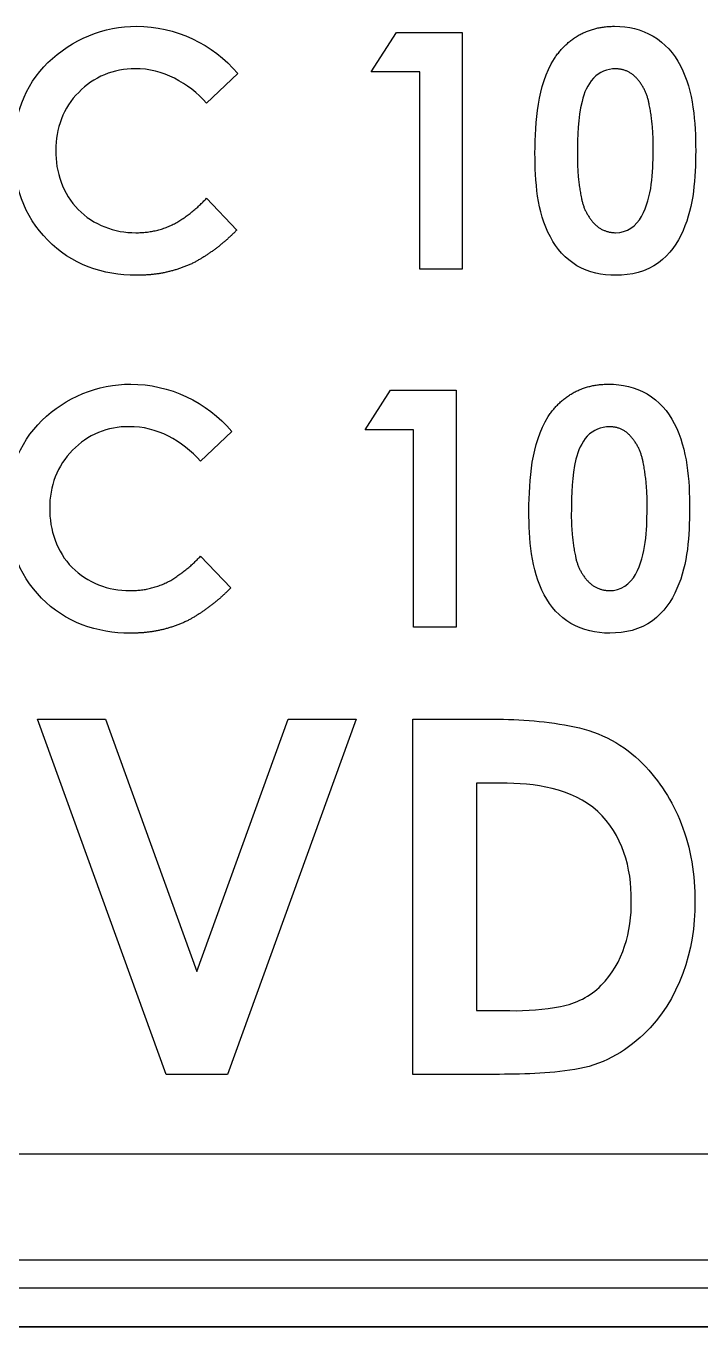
# Model space of a CAD drawing. Header units: millimetres. Extents: x -9.6 to 9.6, y -7.8 to 7.8.
# Drawn here: x -1.31 to 1.71, y -7.75 to -1.93 of the extents above; entities that cross this region are included whole.
import ezdxf

# ---------------------------------------------------------------- set-up
doc = ezdxf.new("R2010")
doc.units = ezdxf.units.MM
doc.layers.add('Part__Feature005', color=7, linetype='CONTINUOUS')

msp = doc.modelspace()

# ---------------------------------------------------------------- linework, layer by layer
at = {"layer": 'Part__Feature005'}
for p, q in [((0.230662, -2.13882, 15.3), (0.344086, -1.96243, 15.3)), ((0.230662, -2.13882, 15.3), (0.344086, -1.96243, 15.3)), ((0.344086, -1.96243, 15.3), (0.637714, -1.96243, 15.3)), ((0.344086, -1.96243, 15.3), (0.637714, -1.96243, 15.3)), ((0.637714, -1.96243, 15.3), (0.637714, -3.02076, 15.3)), ((0.637714, -1.96243, 15.3), (0.637714, -3.02076, 15.3)), ((-0.366346, -2.14602, 15.3), (-0.505634, -2.27916, 15.3)), ((-0.366346, -2.14602, 15.3), (-0.505634, -2.27916, 15.3)), ((0.447756, -2.13882, 15.3), (0.230662, -2.13882, 15.3)), ((0.447756, -2.13882, 15.3), (0.230662, -2.13882, 15.3)), ((0.447756, -3.02076, 15.3), (0.447756, -2.13882, 15.3)), ((0.447756, -3.02076, 15.3), (0.447756, -2.13882, 15.3)), ((-0.505634, -2.70402, 15.3), (-0.370586, -2.84586, 15.3)), ((-0.505634, -2.70402, 15.3), (-0.370586, -2.84586, 15.3)), ((0.637714, -3.02076, 15.3), (0.447756, -3.02076, 15.3)), ((0.637714, -3.02076, 15.3), (0.447756, -3.02076, 15.3)), ((0.203526, -3.73882, 15.3), (0.316949, -3.56243, 15.3)), ((0.203526, -3.73882, 15.3), (0.316949, -3.56243, 15.3)), ((0.316949, -3.56243, 15.3), (0.610577, -3.56243, 15.3)), ((0.316949, -3.56243, 15.3), (0.610577, -3.56243, 15.3)), ((0.610577, -3.56243, 15.3), (0.610577, -4.62076, 15.3)), ((0.610577, -3.56243, 15.3), (0.610577, -4.62076, 15.3)), ((-0.393483, -3.74602, 15.3), (-0.532771, -3.87916, 15.3)), ((-0.393483, -3.74602, 15.3), (-0.532771, -3.87916, 15.3)), ((0.42062, -3.73882, 15.3), (0.203526, -3.73882, 15.3)), ((0.42062, -3.73882, 15.3), (0.203526, -3.73882, 15.3)), ((0.42062, -4.62076, 15.3), (0.42062, -3.73882, 15.3)), ((0.42062, -4.62076, 15.3), (0.42062, -3.73882, 15.3)), ((-0.532771, -4.30402, 15.3), (-0.397723, -4.44586, 15.3)), ((-0.532771, -4.30402, 15.3), (-0.397723, -4.44586, 15.3)), ((0.610577, -4.62076, 15.3), (0.42062, -4.62076, 15.3)), ((0.610577, -4.62076, 15.3), (0.42062, -4.62076, 15.3)), ((-0.686977, -6.62076, 15.3), (-1.26162, -5.03326, 15.3)), ((-1.26162, -5.03326, 15.3), (-0.957284, -5.03326, 15.3)), ((-0.686977, -6.62076, 15.3), (-1.26162, -5.03326, 15.3)), ((-1.26162, -5.03326, 15.3), (-0.957284, -5.03326, 15.3)), ((-0.957284, -5.03326, 15.3), (-0.549279, -6.16092, 15.3)), ((-0.957284, -5.03326, 15.3), (-0.549279, -6.16092, 15.3)), ((-0.549279, -6.16092, 15.3), (-0.14032, -5.03326, 15.3)), ((-0.549279, -6.16092, 15.3), (-0.14032, -5.03326, 15.3)), ((0.163061, -5.03326, 15.3), (-0.412535, -6.62076, 15.3)), ((0.163061, -5.03326, 15.3), (-0.412535, -6.62076, 15.3)), ((-0.14032, -5.03326, 15.3), (0.163061, -5.03326, 15.3)), ((-0.14032, -5.03326, 15.3), (0.163061, -5.03326, 15.3)), ((0.417468, -6.62076, 15.3), (0.417468, -5.03326, 15.3)), ((0.417468, -5.03326, 15.3), (0.7765, -5.03326, 15.3)), ((0.417468, -6.62076, 15.3), (0.417468, -5.03326, 15.3)), ((0.417468, -5.03326, 15.3), (0.7765, -5.03326, 15.3)), ((0.811163, -5.3182, 15.3), (0.702404, -5.3182, 15.3)), ((0.702404, -5.3182, 15.3), (0.702404, -6.33582, 15.3)), ((0.811163, -5.3182, 15.3), (0.702404, -5.3182, 15.3)), ((0.702404, -5.3182, 15.3), (0.702404, -6.33582, 15.3)), ((0.702404, -6.33582, 15.3), (0.851232, -6.33582, 15.3)), ((0.702404, -6.33582, 15.3), (0.851232, -6.33582, 15.3)), ((-0.412535, -6.62076, 15.3), (-0.686977, -6.62076, 15.3)), ((-0.412535, -6.62076, 15.3), (-0.686977, -6.62076, 15.3)), ((0.781906, -6.62076, 15.3), (0.417468, -6.62076, 15.3)), ((0.781906, -6.62076, 15.3), (0.417468, -6.62076, 15.3)), ((8.7503, -6.97697, 0.2), (-8.7503, -6.97697, 0.2)), ((8.7503, -6.97697, 0.2), (-8.7503, -6.97697, 0.2)), ((-9.25, -7.45, 15.3), (9.25, -7.45, 15.3)), ((-9.25, -7.45, 15.3), (9.25, -7.45, 15.3)), ((9.3503, -7.57697), (-9.3503, -7.57697)), ((9.3503, -7.57697), (-9.3503, -7.57697)), ((-9.25, -7.75), (9.25, -7.75)), ((9.25, -7.75, 15), (-9.25, -7.75, 15)), ((-9.25, -7.75), (9.25, -7.75)), ((9.25, -7.75, 15), (-9.25, -7.75, 15))]:
    msp.add_line(p, q, dxfattribs=at)
for points, degree, knots in [([(-1.37041, -2.4899, 15.3), (-1.37239, -2.34558, 15.3), (-1.31998, -2.19854, 15.3), (-1.21522, -2.09726, 15.3), (-1.1103, -1.99474, 15.3), (-0.964993, -1.93393, 15.3), (-0.817919, -1.93529, 15.3)], 3, [0, 0, 0, 0, 0.496512, 0.496512, 0.496512, 1, 1, 1, 1]), ([(-1.37041, -2.4899, 15.3), (-1.37239, -2.34558, 15.3), (-1.31998, -2.19854, 15.3), (-1.21522, -2.09726, 15.3), (-1.1103, -1.99474, 15.3), (-0.964993, -1.93393, 15.3), (-0.817919, -1.93529, 15.3)], 3, [0, 0, 0, 0, 0.496512, 0.496512, 0.496512, 1, 1, 1, 1]), ([(1.05028, -2.07924, 15.3), (1.09496, -2.01095, 15.3), (1.16603, -1.97133, 15.3), (1.23825, -1.93415, 15.3), (1.31974, -1.93529, 15.3)], 2, [0, 0, 0, 0.500535, 0.500535, 1, 1, 1]), ([(1.05028, -2.07924, 15.3), (1.09496, -2.01095, 15.3), (1.16603, -1.97133, 15.3), (1.23825, -1.93415, 15.3), (1.31974, -1.93529, 15.3)], 2, [0, 0, 0, 0.500535, 0.500535, 1, 1, 1]), ([(1.31974, -1.93529, 15.3), (1.38124, -1.93434, 15.3), (1.43869, -1.9489, 15.3), (1.4921, -1.97896, 15.3), (1.54527, -2.01137, 15.3), (1.58583, -2.05554, 15.3), (1.61379, -2.11147, 15.3), (1.67423, -2.22822, 15.3), (1.68128, -2.36309, 15.3), (1.68248, -2.49202, 15.3)], 3, [0, 0, 0, 0, 0.239067, 0.239067, 0.239067, 0.481312, 0.481312, 0.481312, 1, 1, 1, 1]), ([(1.31974, -1.93529, 15.3), (1.38124, -1.93434, 15.3), (1.43869, -1.9489, 15.3), (1.4921, -1.97896, 15.3), (1.54527, -2.01137, 15.3), (1.58583, -2.05554, 15.3), (1.61379, -2.11147, 15.3), (1.67423, -2.22822, 15.3), (1.68128, -2.36309, 15.3), (1.68248, -2.49202, 15.3)], 3, [0, 0, 0, 0, 0.239067, 0.239067, 0.239067, 0.481312, 0.481312, 0.481312, 1, 1, 1, 1]), ([(-0.825339, -2.12525, 15.3), (-0.919347, -2.12368, 15.3), (-1.01324, -2.16172, 15.3), (-1.07784, -2.2304, 15.3), (-1.14611, -2.29791, 15.3), (-1.18192, -2.39402, 15.3), (-1.18045, -2.48947, 15.3)], 3, [0, 0, 0, 0, 0.495782, 0.495782, 0.495782, 1, 1, 1, 1]), ([(-0.825339, -2.12525, 15.3), (-0.919347, -2.12368, 15.3), (-1.01324, -2.16172, 15.3), (-1.07784, -2.2304, 15.3), (-1.14611, -2.29791, 15.3), (-1.18192, -2.39402, 15.3), (-1.18045, -2.48947, 15.3)], 3, [0, 0, 0, 0, 0.495782, 0.495782, 0.495782, 1, 1, 1, 1]), ([(1.3244, -2.12525, 15.3), (1.28542, -2.12564, 15.3), (1.25214, -2.13956, 15.3), (1.22455, -2.16701, 15.3), (1.19932, -2.19728, 15.3), (1.1825, -2.23184, 15.3), (1.17409, -2.27068, 15.3), (1.15543, -2.34693, 15.3), (1.1541, -2.42602, 15.3), (1.15331, -2.5041, 15.3)], 3, [0, 0, 0, 0, 0.240207, 0.240207, 0.240207, 0.492069, 0.492069, 0.492069, 1, 1, 1, 1]), ([(1.3244, -2.12525, 15.3), (1.28542, -2.12564, 15.3), (1.25214, -2.13956, 15.3), (1.22455, -2.16701, 15.3), (1.19932, -2.19728, 15.3), (1.1825, -2.23184, 15.3), (1.17409, -2.27068, 15.3), (1.15543, -2.34693, 15.3), (1.1541, -2.42602, 15.3), (1.15331, -2.5041, 15.3)], 3, [0, 0, 0, 0, 0.240207, 0.240207, 0.240207, 0.492069, 0.492069, 0.492069, 1, 1, 1, 1]), ([(1.49252, -2.49202, 15.3), (1.49459, -2.38591, 15.3), (1.47429, -2.28192, 15.3), (1.46224, -2.21849, 15.3), (1.42044, -2.16977, 15.3), (1.38217, -2.12621, 15.3), (1.3244, -2.12525, 15.3)], 2, [0, 0, 0, 0.47341, 0.47341, 0.755356, 0.755356, 1, 1, 1]), ([(1.49252, -2.49202, 15.3), (1.49459, -2.38591, 15.3), (1.47429, -2.28192, 15.3), (1.46224, -2.21849, 15.3), (1.42044, -2.16977, 15.3), (1.38217, -2.12621, 15.3), (1.3244, -2.12525, 15.3)], 2, [0, 0, 0, 0.47341, 0.47341, 0.755356, 0.755356, 1, 1, 1]), ([(-0.820887, -3.0479, 15.3), (-0.96646, -3.0502, 15.3), (-1.115, -2.99787, 15.3), (-1.21649, -2.89122, 15.3), (-1.32212, -2.78691, 15.3), (-1.37262, -2.63659, 15.3), (-1.37041, -2.4899, 15.3)], 3, [0, 0, 0, 0, 0.497779, 0.497779, 0.497779, 1, 1, 1, 1]), ([(-0.820887, -3.0479, 15.3), (-0.96646, -3.0502, 15.3), (-1.115, -2.99787, 15.3), (-1.21649, -2.89122, 15.3), (-1.32212, -2.78691, 15.3), (-1.37262, -2.63659, 15.3), (-1.37041, -2.4899, 15.3)], 3, [0, 0, 0, 0, 0.497779, 0.497779, 0.497779, 1, 1, 1, 1]), ([(-1.18045, -2.48947, 15.3), (-1.18168, -2.58599, 15.3), (-1.14894, -2.68493, 15.3), (-1.08017, -2.75427, 15.3), (-1.01296, -2.82246, 15.3), (-0.917045, -2.85914, 15.3), (-0.821735, -2.85794, 15.3)], 3, [0, 0, 0, 0, 0.504012, 0.504012, 0.504012, 1, 1, 1, 1]), ([(-1.18045, -2.48947, 15.3), (-1.18168, -2.58599, 15.3), (-1.14894, -2.68493, 15.3), (-1.08017, -2.75427, 15.3), (-1.01296, -2.82246, 15.3), (-0.917045, -2.85914, 15.3), (-0.821735, -2.85794, 15.3)], 3, [0, 0, 0, 0, 0.504012, 0.504012, 0.504012, 1, 1, 1, 1]), ([(1.68248, -2.49202, 15.3), (1.68136, -2.61245, 15.3), (1.67513, -2.73704, 15.3), (1.62587, -2.84882, 15.3), (1.60194, -2.90649, 15.3), (1.56554, -2.95447, 15.3), (1.51669, -2.99278, 15.3), (1.46186, -3.03316, 15.3), (1.39235, -3.04816, 15.3), (1.32525, -3.0479, 15.3)], 3, [0, 0, 0, 0, 0.485692, 0.485692, 0.485692, 0.729586, 0.729586, 0.729586, 1, 1, 1, 1]), ([(1.68248, -2.49202, 15.3), (1.68136, -2.61245, 15.3), (1.67513, -2.73704, 15.3), (1.62587, -2.84882, 15.3), (1.60194, -2.90649, 15.3), (1.56554, -2.95447, 15.3), (1.51669, -2.99278, 15.3), (1.46186, -3.03316, 15.3), (1.39235, -3.04816, 15.3), (1.32525, -3.0479, 15.3)], 3, [0, 0, 0, 0, 0.485692, 0.485692, 0.485692, 0.729586, 0.729586, 0.729586, 1, 1, 1, 1]), ([(1.32525, -3.0479, 15.3), (1.26334, -3.04917, 15.3), (1.20532, -3.03504, 15.3), (1.15119, -3.0055, 15.3), (1.09974, -2.97376, 15.3), (1.06009, -2.93094, 15.3), (1.03226, -2.87702, 15.3), (0.97092, -2.76254, 15.3), (0.964813, -2.62908, 15.3), (0.963355, -2.50198, 15.3)], 3, [0, 0, 0, 0, 0.243687, 0.243687, 0.243687, 0.482073, 0.482073, 0.482073, 1, 1, 1, 1]), ([(1.32525, -3.0479, 15.3), (1.26334, -3.04917, 15.3), (1.20532, -3.03504, 15.3), (1.15119, -3.0055, 15.3), (1.09974, -2.97376, 15.3), (1.06009, -2.93094, 15.3), (1.03226, -2.87702, 15.3), (0.97092, -2.76254, 15.3), (0.964813, -2.62908, 15.3), (0.963355, -2.50198, 15.3)], 3, [0, 0, 0, 0, 0.243687, 0.243687, 0.243687, 0.482073, 0.482073, 0.482073, 1, 1, 1, 1]), ([(1.15331, -2.5041, 15.3), (1.15132, -2.60649, 15.3), (1.17197, -2.70657, 15.3), (1.18434, -2.76843, 15.3), (1.22645, -2.8149, 15.3), (1.26632, -2.8572, 15.3), (1.3244, -2.85794, 15.3)], 2, [0, 0, 0, 0.46669, 0.46669, 0.74786, 0.74786, 1, 1, 1]), ([(1.15331, -2.5041, 15.3), (1.15132, -2.60649, 15.3), (1.17197, -2.70657, 15.3), (1.18434, -2.76843, 15.3), (1.22645, -2.8149, 15.3), (1.26632, -2.8572, 15.3), (1.3244, -2.85794, 15.3)], 2, [0, 0, 0, 0.46669, 0.46669, 0.74786, 0.74786, 1, 1, 1]), ([(-0.821735, -2.85794, 15.3), (-0.728066, -2.85882, 15.3), (-0.645134, -2.81575, 15.3), (-0.567466, -2.76996, 15.3), (-0.505634, -2.70402, 15.3)], 2, [0, 0, 0, 0.505557, 0.505557, 1, 1, 1]), ([(-0.821735, -2.85794, 15.3), (-0.728066, -2.85882, 15.3), (-0.645134, -2.81575, 15.3), (-0.567466, -2.76996, 15.3), (-0.505634, -2.70402, 15.3)], 2, [0, 0, 0, 0.505557, 0.505557, 1, 1, 1]), ([(-0.370586, -2.84586, 15.3), (-0.455378, -2.9334, 15.3), (-0.562028, -2.99172, 15.3), (-0.684573, -3.0504, 15.3), (-0.820887, -3.0479, 15.3)], 2, [0, 0, 0, 0.474709, 0.474709, 1, 1, 1]), ([(-0.370586, -2.84586, 15.3), (-0.455378, -2.9334, 15.3), (-0.562028, -2.99172, 15.3), (-0.684573, -3.0504, 15.3), (-0.820887, -3.0479, 15.3)], 2, [0, 0, 0, 0.474709, 0.474709, 1, 1, 1]), ([(-1.39754, -4.0899, 15.3), (-1.39952, -3.94558, 15.3), (-1.34712, -3.79854, 15.3), (-1.24235, -3.69726, 15.3), (-1.13744, -3.59474, 15.3), (-0.99213, -3.53393, 15.3), (-0.845055, -3.53529, 15.3)], 3, [0, 0, 0, 0, 0.496512, 0.496512, 0.496512, 1, 1, 1, 1]), ([(-1.39754, -4.0899, 15.3), (-1.39952, -3.94558, 15.3), (-1.34712, -3.79854, 15.3), (-1.24235, -3.69726, 15.3), (-1.13744, -3.59474, 15.3), (-0.99213, -3.53393, 15.3), (-0.845055, -3.53529, 15.3)], 3, [0, 0, 0, 0, 0.496512, 0.496512, 0.496512, 1, 1, 1, 1]), ([(1.02314, -3.67924, 15.3), (1.06783, -3.61095, 15.3), (1.1389, -3.57133, 15.3), (1.21111, -3.53415, 15.3), (1.2926, -3.53529, 15.3)], 2, [0, 0, 0, 0.500535, 0.500535, 1, 1, 1]), ([(1.02314, -3.67924, 15.3), (1.06783, -3.61095, 15.3), (1.1389, -3.57133, 15.3), (1.21111, -3.53415, 15.3), (1.2926, -3.53529, 15.3)], 2, [0, 0, 0, 0.500535, 0.500535, 1, 1, 1]), ([(1.2926, -3.53529, 15.3), (1.3541, -3.53434, 15.3), (1.41156, -3.5489, 15.3), (1.46496, -3.57896, 15.3), (1.51813, -3.61137, 15.3), (1.55869, -3.65554, 15.3), (1.58665, -3.71147, 15.3), (1.64709, -3.82822, 15.3), (1.65414, -3.96309, 15.3), (1.65534, -4.09202, 15.3)], 3, [0, 0, 0, 0, 0.239067, 0.239067, 0.239067, 0.481312, 0.481312, 0.481312, 1, 1, 1, 1]), ([(1.2926, -3.53529, 15.3), (1.3541, -3.53434, 15.3), (1.41156, -3.5489, 15.3), (1.46496, -3.57896, 15.3), (1.51813, -3.61137, 15.3), (1.55869, -3.65554, 15.3), (1.58665, -3.71147, 15.3), (1.64709, -3.82822, 15.3), (1.65414, -3.96309, 15.3), (1.65534, -4.09202, 15.3)], 3, [0, 0, 0, 0, 0.239067, 0.239067, 0.239067, 0.481312, 0.481312, 0.481312, 1, 1, 1, 1]), ([(-0.852476, -3.72525, 15.3), (-0.946483, -3.72368, 15.3), (-1.04038, -3.76172, 15.3), (-1.10497, -3.8304, 15.3), (-1.17325, -3.89791, 15.3), (-1.20905, -3.99402, 15.3), (-1.20759, -4.08947, 15.3)], 3, [0, 0, 0, 0, 0.495782, 0.495782, 0.495782, 1, 1, 1, 1]), ([(-0.852476, -3.72525, 15.3), (-0.946483, -3.72368, 15.3), (-1.04038, -3.76172, 15.3), (-1.10497, -3.8304, 15.3), (-1.17325, -3.89791, 15.3), (-1.20905, -3.99402, 15.3), (-1.20759, -4.08947, 15.3)], 3, [0, 0, 0, 0, 0.495782, 0.495782, 0.495782, 1, 1, 1, 1]), ([(1.29726, -3.72525, 15.3), (1.25829, -3.72564, 15.3), (1.225, -3.73956, 15.3), (1.19741, -3.76701, 15.3), (1.17218, -3.79728, 15.3), (1.15537, -3.83184, 15.3), (1.14695, -3.87068, 15.3), (1.12829, -3.94693, 15.3), (1.12697, -4.02602, 15.3), (1.12618, -4.1041, 15.3)], 3, [0, 0, 0, 0, 0.240207, 0.240207, 0.240207, 0.492069, 0.492069, 0.492069, 1, 1, 1, 1]), ([(1.29726, -3.72525, 15.3), (1.25829, -3.72564, 15.3), (1.225, -3.73956, 15.3), (1.19741, -3.76701, 15.3), (1.17218, -3.79728, 15.3), (1.15537, -3.83184, 15.3), (1.14695, -3.87068, 15.3), (1.12829, -3.94693, 15.3), (1.12697, -4.02602, 15.3), (1.12618, -4.1041, 15.3)], 3, [0, 0, 0, 0, 0.240207, 0.240207, 0.240207, 0.492069, 0.492069, 0.492069, 1, 1, 1, 1]), ([(1.46538, -4.09202, 15.3), (1.46745, -3.98591, 15.3), (1.44715, -3.88192, 15.3), (1.4351, -3.81849, 15.3), (1.3933, -3.76977, 15.3), (1.35503, -3.72621, 15.3), (1.29726, -3.72525, 15.3)], 2, [0, 0, 0, 0.47341, 0.47341, 0.755356, 0.755356, 1, 1, 1]), ([(1.46538, -4.09202, 15.3), (1.46745, -3.98591, 15.3), (1.44715, -3.88192, 15.3), (1.4351, -3.81849, 15.3), (1.3933, -3.76977, 15.3), (1.35503, -3.72621, 15.3), (1.29726, -3.72525, 15.3)], 2, [0, 0, 0, 0.47341, 0.47341, 0.755356, 0.755356, 1, 1, 1]), ([(-0.848024, -4.6479, 15.3), (-0.993597, -4.6502, 15.3), (-1.14214, -4.59787, 15.3), (-1.24363, -4.49122, 15.3), (-1.34926, -4.38691, 15.3), (-1.39976, -4.23659, 15.3), (-1.39754, -4.0899, 15.3)], 3, [0, 0, 0, 0, 0.497779, 0.497779, 0.497779, 1, 1, 1, 1]), ([(-0.848024, -4.6479, 15.3), (-0.993597, -4.6502, 15.3), (-1.14214, -4.59787, 15.3), (-1.24363, -4.49122, 15.3), (-1.34926, -4.38691, 15.3), (-1.39976, -4.23659, 15.3), (-1.39754, -4.0899, 15.3)], 3, [0, 0, 0, 0, 0.497779, 0.497779, 0.497779, 1, 1, 1, 1]), ([(-1.20759, -4.08947, 15.3), (-1.20881, -4.18599, 15.3), (-1.17608, -4.28493, 15.3), (-1.10731, -4.35427, 15.3), (-1.04009, -4.42246, 15.3), (-0.944182, -4.45914, 15.3), (-0.848872, -4.45794, 15.3)], 3, [0, 0, 0, 0, 0.504012, 0.504012, 0.504012, 1, 1, 1, 1]), ([(-1.20759, -4.08947, 15.3), (-1.20881, -4.18599, 15.3), (-1.17608, -4.28493, 15.3), (-1.10731, -4.35427, 15.3), (-1.04009, -4.42246, 15.3), (-0.944182, -4.45914, 15.3), (-0.848872, -4.45794, 15.3)], 3, [0, 0, 0, 0, 0.504012, 0.504012, 0.504012, 1, 1, 1, 1]), ([(1.29811, -4.6479, 15.3), (1.23621, -4.64917, 15.3), (1.17819, -4.63504, 15.3), (1.12406, -4.6055, 15.3), (1.0726, -4.57376, 15.3), (1.03296, -4.53094, 15.3), (1.00512, -4.47702, 15.3), (0.943783, -4.36254, 15.3), (0.937676, -4.22908, 15.3), (0.936218, -4.10198, 15.3)], 3, [0, 0, 0, 0, 0.243687, 0.243687, 0.243687, 0.482073, 0.482073, 0.482073, 1, 1, 1, 1]), ([(1.29811, -4.6479, 15.3), (1.23621, -4.64917, 15.3), (1.17819, -4.63504, 15.3), (1.12406, -4.6055, 15.3), (1.0726, -4.57376, 15.3), (1.03296, -4.53094, 15.3), (1.00512, -4.47702, 15.3), (0.943783, -4.36254, 15.3), (0.937676, -4.22908, 15.3), (0.936218, -4.10198, 15.3)], 3, [0, 0, 0, 0, 0.243687, 0.243687, 0.243687, 0.482073, 0.482073, 0.482073, 1, 1, 1, 1]), ([(1.12618, -4.1041, 15.3), (1.12418, -4.20649, 15.3), (1.14483, -4.30657, 15.3), (1.15721, -4.36843, 15.3), (1.19932, -4.4149, 15.3), (1.23918, -4.4572, 15.3), (1.29726, -4.45794, 15.3)], 2, [0, 0, 0, 0.46669, 0.46669, 0.74786, 0.74786, 1, 1, 1]), ([(1.12618, -4.1041, 15.3), (1.12418, -4.20649, 15.3), (1.14483, -4.30657, 15.3), (1.15721, -4.36843, 15.3), (1.19932, -4.4149, 15.3), (1.23918, -4.4572, 15.3), (1.29726, -4.45794, 15.3)], 2, [0, 0, 0, 0.46669, 0.46669, 0.74786, 0.74786, 1, 1, 1]), ([(1.65534, -4.09202, 15.3), (1.65423, -4.21245, 15.3), (1.64799, -4.33704, 15.3), (1.59874, -4.44882, 15.3), (1.5748, -4.50649, 15.3), (1.5384, -4.55447, 15.3), (1.48955, -4.59278, 15.3), (1.43472, -4.63316, 15.3), (1.36521, -4.64816, 15.3), (1.29811, -4.6479, 15.3)], 3, [0, 0, 0, 0, 0.485692, 0.485692, 0.485692, 0.729586, 0.729586, 0.729586, 1, 1, 1, 1]), ([(1.65534, -4.09202, 15.3), (1.65423, -4.21245, 15.3), (1.64799, -4.33704, 15.3), (1.59874, -4.44882, 15.3), (1.5748, -4.50649, 15.3), (1.5384, -4.55447, 15.3), (1.48955, -4.59278, 15.3), (1.43472, -4.63316, 15.3), (1.36521, -4.64816, 15.3), (1.29811, -4.6479, 15.3)], 3, [0, 0, 0, 0, 0.485692, 0.485692, 0.485692, 0.729586, 0.729586, 0.729586, 1, 1, 1, 1]), ([(-0.848872, -4.45794, 15.3), (-0.755203, -4.45882, 15.3), (-0.672271, -4.41575, 15.3), (-0.594603, -4.36996, 15.3), (-0.532771, -4.30402, 15.3)], 2, [0, 0, 0, 0.505557, 0.505557, 1, 1, 1]), ([(-0.848872, -4.45794, 15.3), (-0.755203, -4.45882, 15.3), (-0.672271, -4.41575, 15.3), (-0.594603, -4.36996, 15.3), (-0.532771, -4.30402, 15.3)], 2, [0, 0, 0, 0.505557, 0.505557, 1, 1, 1]), ([(-0.397723, -4.44586, 15.3), (-0.482515, -4.5334, 15.3), (-0.589164, -4.59172, 15.3), (-0.71171, -4.6504, 15.3), (-0.848024, -4.6479, 15.3)], 2, [0, 0, 0, 0.474709, 0.474709, 1, 1, 1]), ([(-0.397723, -4.44586, 15.3), (-0.482515, -4.5334, 15.3), (-0.589164, -4.59172, 15.3), (-0.71171, -4.6504, 15.3), (-0.848024, -4.6479, 15.3)], 2, [0, 0, 0, 0.474709, 0.474709, 1, 1, 1]), ([(0.7765, -5.03326, 15.3), (0.899159, -5.03133, 15.3), (1.02053, -5.04246, 15.3), (1.14062, -5.06665, 15.3), (1.25557, -5.09081, 15.3), (1.36373, -5.1473, 15.3), (1.44591, -5.2317, 15.3), (1.52081, -5.30927, 15.3), (1.57815, -5.3982, 15.3), (1.61795, -5.49851, 15.3), (1.66035, -5.6115, 15.3), (1.68081, -5.72843, 15.3), (1.67933, -5.84927, 15.3)], 3, [0, 0, 0, 0, 0.262434, 0.262434, 0.262434, 0.514584, 0.514584, 0.514584, 0.74345, 0.74345, 0.74345, 1, 1, 1, 1]), ([(0.7765, -5.03326, 15.3), (0.899159, -5.03133, 15.3), (1.02053, -5.04246, 15.3), (1.14062, -5.06665, 15.3), (1.25557, -5.09081, 15.3), (1.36373, -5.1473, 15.3), (1.44591, -5.2317, 15.3), (1.52081, -5.30927, 15.3), (1.57815, -5.3982, 15.3), (1.61795, -5.49851, 15.3), (1.66035, -5.6115, 15.3), (1.68081, -5.72843, 15.3), (1.67933, -5.84927, 15.3)], 3, [0, 0, 0, 0, 0.262434, 0.262434, 0.262434, 0.514584, 0.514584, 0.514584, 0.74345, 0.74345, 0.74345, 1, 1, 1, 1]), ([(1.67933, -5.84927, 15.3), (1.6805, -6.06538, 15.3), (1.60907, -6.29039, 15.3), (1.44941, -6.44172, 15.3), (1.36505, -6.52209, 15.3), (1.25847, -6.58206, 15.3), (1.14221, -6.59882, 15.3), (1.02316, -6.61801, 15.3), (0.902226, -6.62009, 15.3), (0.781906, -6.62076, 15.3)], 3, [0, 0, 0, 0, 0.478492, 0.478492, 0.478492, 0.735222, 0.735222, 0.735222, 1, 1, 1, 1]), ([(1.67933, -5.84927, 15.3), (1.6805, -6.06538, 15.3), (1.60907, -6.29039, 15.3), (1.44941, -6.44172, 15.3), (1.36505, -6.52209, 15.3), (1.25847, -6.58206, 15.3), (1.14221, -6.59882, 15.3), (1.02316, -6.61801, 15.3), (0.902226, -6.62009, 15.3), (0.781906, -6.62076, 15.3)], 3, [0, 0, 0, 0, 0.478492, 0.478492, 0.478492, 0.735222, 0.735222, 0.735222, 1, 1, 1, 1]), ([(0.851232, -6.33582, 15.3), (0.92758, -6.33701, 15.3), (1.00327, -6.33076, 15.3), (1.07829, -6.31706, 15.3), (1.14636, -6.30428, 15.3), (1.21115, -6.2727, 15.3), (1.25956, -6.22261, 15.3), (1.35825, -6.12398, 15.3), (1.39633, -5.98055, 15.3), (1.39439, -5.84418, 15.3)], 3, [0, 0, 0, 0, 0.269028, 0.269028, 0.269028, 0.513739, 0.513739, 0.513739, 1, 1, 1, 1]), ([(0.851232, -6.33582, 15.3), (0.92758, -6.33701, 15.3), (1.00327, -6.33076, 15.3), (1.07829, -6.31706, 15.3), (1.14636, -6.30428, 15.3), (1.21115, -6.2727, 15.3), (1.25956, -6.22261, 15.3), (1.35825, -6.12398, 15.3), (1.39633, -5.98055, 15.3), (1.39439, -5.84418, 15.3)], 3, [0, 0, 0, 0, 0.269028, 0.269028, 0.269028, 0.513739, 0.513739, 0.513739, 1, 1, 1, 1])]:
    msp.add_open_spline(points, degree=degree, knots=knots, dxfattribs=at)
for points in [[(-0.817919, -1.93529, 15.3), (-0.646143, -1.93453, 15.3), (-0.476519, -2.01448, 15.3), (-0.366346, -2.14602, 15.3)], [(-0.817919, -1.93529, 15.3), (-0.646143, -1.93453, 15.3), (-0.476519, -2.01448, 15.3), (-0.366346, -2.14602, 15.3)], [(0.963355, -2.50198, 15.3), (0.965575, -2.35831, 15.3), (0.972845, -2.205, 15.3), (1.05028, -2.07924, 15.3)], [(0.963355, -2.50198, 15.3), (0.965575, -2.35831, 15.3), (0.972845, -2.205, 15.3), (1.05028, -2.07924, 15.3)], [(-0.505634, -2.27916, 15.3), (-0.586379, -2.18889, 15.3), (-0.701641, -2.12304, 15.3), (-0.825339, -2.12525, 15.3)], [(-0.505634, -2.27916, 15.3), (-0.586379, -2.18889, 15.3), (-0.701641, -2.12304, 15.3), (-0.825339, -2.12525, 15.3)], [(1.44037, -2.78522, 15.3), (1.48886, -2.69606, 15.3), (1.49057, -2.59102, 15.3), (1.49252, -2.49202, 15.3)], [(1.44037, -2.78522, 15.3), (1.48886, -2.69606, 15.3), (1.49057, -2.59102, 15.3), (1.49252, -2.49202, 15.3)], [(1.3244, -2.85794, 15.3), (1.37366, -2.85984, 15.3), (1.41741, -2.82699, 15.3), (1.44037, -2.78522, 15.3)], [(1.3244, -2.85794, 15.3), (1.37366, -2.85984, 15.3), (1.41741, -2.82699, 15.3), (1.44037, -2.78522, 15.3)], [(-0.845055, -3.53529, 15.3), (-0.67328, -3.53453, 15.3), (-0.503656, -3.61448, 15.3), (-0.393483, -3.74602, 15.3)], [(-0.845055, -3.53529, 15.3), (-0.67328, -3.53453, 15.3), (-0.503656, -3.61448, 15.3), (-0.393483, -3.74602, 15.3)], [(0.936218, -4.10198, 15.3), (0.938438, -3.95831, 15.3), (0.945708, -3.805, 15.3), (1.02314, -3.67924, 15.3)], [(0.936218, -4.10198, 15.3), (0.938438, -3.95831, 15.3), (0.945708, -3.805, 15.3), (1.02314, -3.67924, 15.3)], [(-0.532771, -3.87916, 15.3), (-0.613516, -3.78889, 15.3), (-0.728777, -3.72304, 15.3), (-0.852476, -3.72525, 15.3)], [(-0.532771, -3.87916, 15.3), (-0.613516, -3.78889, 15.3), (-0.728777, -3.72304, 15.3), (-0.852476, -3.72525, 15.3)], [(1.41323, -4.38522, 15.3), (1.46172, -4.29606, 15.3), (1.46344, -4.19102, 15.3), (1.46538, -4.09202, 15.3)], [(1.41323, -4.38522, 15.3), (1.46172, -4.29606, 15.3), (1.46344, -4.19102, 15.3), (1.46538, -4.09202, 15.3)], [(1.29726, -4.45794, 15.3), (1.34653, -4.45984, 15.3), (1.39027, -4.42699, 15.3), (1.41323, -4.38522, 15.3)], [(1.29726, -4.45794, 15.3), (1.34653, -4.45984, 15.3), (1.39027, -4.42699, 15.3), (1.41323, -4.38522, 15.3)], [(1.24461, -5.4454, 15.3), (1.12831, -5.33911, 15.3), (0.962268, -5.31918, 15.3), (0.811163, -5.3182, 15.3)], [(1.24461, -5.4454, 15.3), (1.12831, -5.33911, 15.3), (0.962268, -5.31918, 15.3), (0.811163, -5.3182, 15.3)], [(1.39439, -5.84418, 15.3), (1.39644, -5.69934, 15.3), (1.35366, -5.54634, 15.3), (1.24461, -5.4454, 15.3)], [(1.39439, -5.84418, 15.3), (1.39644, -5.69934, 15.3), (1.35366, -5.54634, 15.3), (1.24461, -5.4454, 15.3)]]:
    msp.add_open_spline(points, degree=3, dxfattribs=at)

doc.saveas('drawing.dxf')
